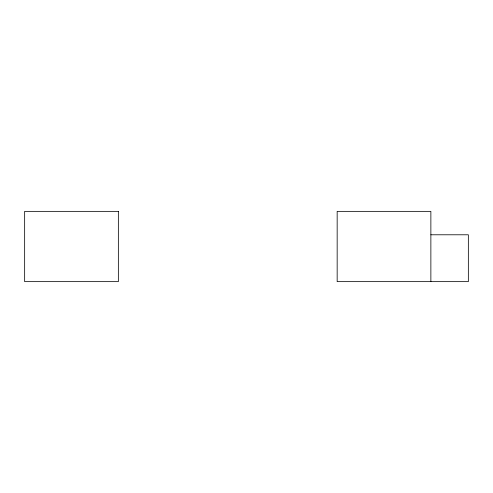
<?xml version="1.0" encoding="UTF-8"?>
<svg xmlns="http://www.w3.org/2000/svg" width="493" height="493" viewBox="0 0 493 493"><rect width="100%" height="100%" fill="white"/><g stroke="black" fill="none" stroke-linecap="round" stroke-linejoin="round"><path stroke-width="0.74" d="M430.87 234.785L468.35 234.785L468.35 281.639L337.163 281.639L337.163 211.361L430.87 211.361L430.87 281.639M118.357 211.361L24.65 211.361L24.65 281.639L118.357 281.639L118.357 211.361"/></g></svg>
